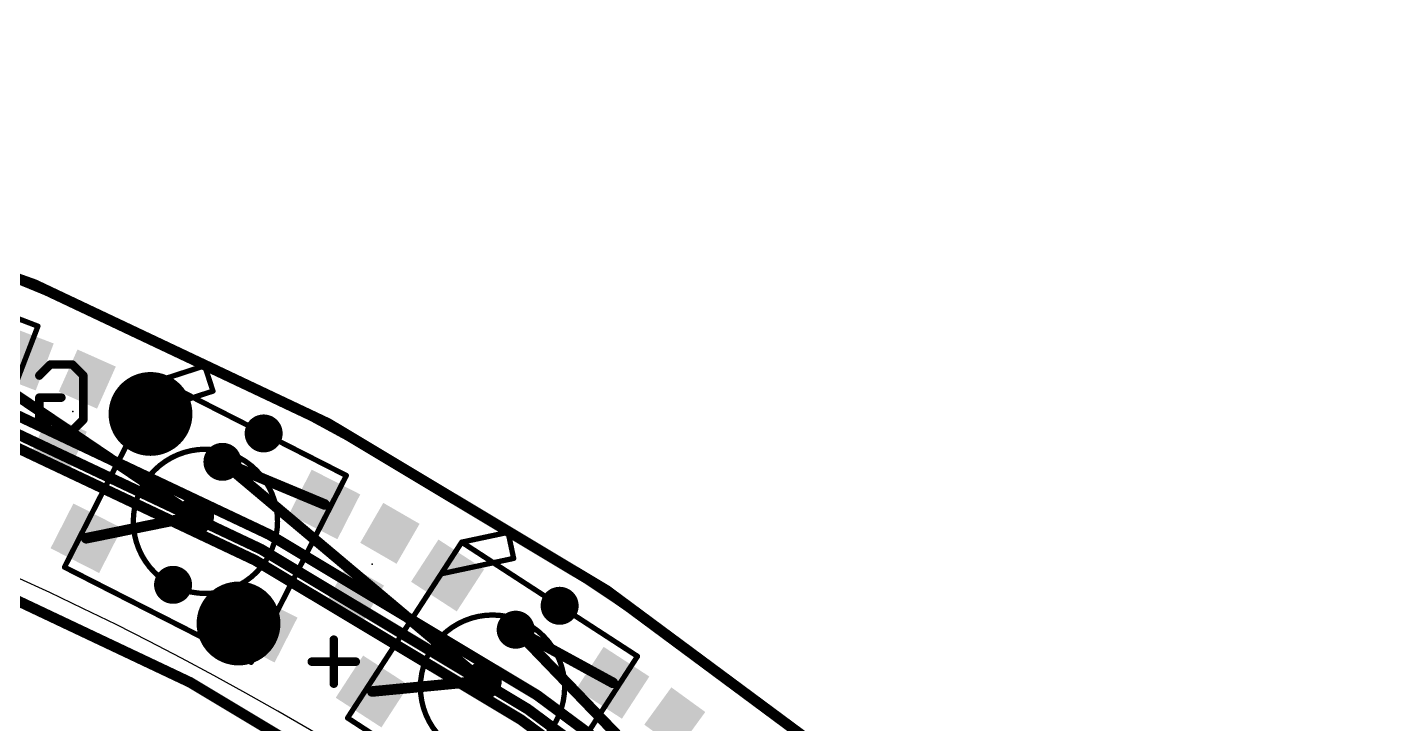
# Model space of a CAD drawing. Extents: x -0.1 to 79.1, y -0.1 to 79.1.
# Drawn here: x 30.06 to 62.5, y 62.51 to 79.13 of the extents above; entities that cross this region are included whole.
import ezdxf

# ---------------------------------------------------------------- set-up
doc = ezdxf.new("R2010")
doc.units = 0
for name, color, linetype in [('1', 12, 'CONTINUOUS'), ('16', 132, 'CONTINUOUS'), ('18', 110, 'CONTINUOUS'), ('20', 53, 'CONTINUOUS'), ('21', 40, 'CONTINUOUS'), ('22', 6, 'CONTINUOUS'), ('23', 53, 'CONTINUOUS'), ('24', 53, 'CONTINUOUS')]:
    doc.layers.add(name, color=color, linetype=linetype)

# ---------------------------------------------------------------- blocks, each defined once
blk = doc.blocks.new('RECT')
blk.add_solid([(-0.5, -0.5), (0.5, -0.5), (-0.5, 0.5), (0.5, 0.5)])
blk = doc.blocks.new('PIE')
at = {"const_width": 0.5}
blk.add_lwpolyline([(0, -0.25, 1), (0, 0.25, 1), (0, -0.25)], format="xyb", dxfattribs=at)
blk = doc.blocks.new('ROUNDV')
at = {"const_width": 0.5}
blk.add_lwpolyline([(0, -0.25, 1), (0, 0.25, 1), (0, -0.25)], format="xyb", dxfattribs=at)

msp = doc.modelspace()

# ---------------------------------------------------------------- linework, layer by layer
at = {"layer": '1'}
for points, const_width in [([(79, 0, 0.4142), (0, 79)], 0.254), ([(75.6, 0, 0.4142), (0, 75.6)], 0.254), ([(72, 0, 0.4142), (0, 72)], 0.254), ([(72, 0, 0.4142), (0, 72)], 0.254), ([(34.7411, 68.8158, 1), (34.6922, 68.6986)], 0.127), ([(37.1287, 67.6822, 1), (37.1776, 67.7994)], 0.127), ([(34.0758, 67.4006, 1), (34.0505, 67.525)], 0.127), ([(31.4545, 66.9964, 1), (31.4799, 66.872)], 0.127), ([(41.744, 64.8074, 1), (41.6831, 64.6959)], 0.127), ([(40.9344, 63.4695, 1), (40.9222, 63.5959)], 0.127), ([(44, 63.4304, 1), (44.0609, 63.5419)], 0.127), ([(38.2853, 63.3415, 1), (38.2975, 63.2151)], 0.127)]:
    msp.add_lwpolyline(points, format="xyb", dxfattribs=dict(at, const_width=const_width))
at = {"layer": '1', "const_width": 0.254}
for points in [[(37.1531, 67.7408), (34.7167, 68.7572)], [(34.0631, 67.4628), (31.4672, 66.9342)], [(44.0304, 63.4861), (41.7136, 64.7516)], [(40.9283, 63.5327), (38.2914, 63.2783)]]:
    msp.add_lwpolyline(points, dxfattribs=at)
at = {"layer": '16'}
for points, const_width in [([(79, 0, 0.4142), (0, 79)], 0.254), ([(76, 0, 0.4142), (0, 76)], 0.254), ([(75.3, 0, 0.4142), (0, 75.3)], 0.254), ([(72, 0, 0.4142), (0, 72)], 0.254), ([(34.7576, 68.8058, 1), (34.6758, 68.7086)], 0.127), ([(34.0276, 67.4102, 1), (34.0987, 67.5154)], 0.127), ([(41.7593, 64.7957, 1), (41.6679, 64.7076)], 0.127), ([(40.8874, 63.4841, 1), (40.9692, 63.5813)], 0.127)]:
    msp.add_lwpolyline(points, format="xyb", dxfattribs=dict(at, const_width=const_width))
at = {"layer": '16', "const_width": 0.254}
for points in [[(27.3394, 72.0094), (34.0631, 67.4628)], [(34.7167, 68.7572), (40.9283, 63.5327)], [(41.7136, 64.7516), (47.3451, 58.9065)]]:
    msp.add_lwpolyline(points, dxfattribs=at)
at = {"layer": '20'}
for radius in [78.85, 72.4]:
    msp.add_arc((0, 0), radius, 0, 90, dxfattribs=at)
at = {"layer": '21', "const_width": 0.127}
for points in [[(26.4857, 73.4624), (30.3134, 71.993)], [(30.3134, 71.993), (28.5216, 67.3251)], [(34.2936, 71.0496), (33.2176, 70.7)], [(34.4903, 70.4444), (34.2936, 71.0496)], [(32.809, 69.8981), (33.2176, 70.7)], [(33.2176, 70.7), (34.0195, 70.2914)], [(34.0195, 70.2914), (34.4903, 70.4444)], [(32.809, 69.8981), (34.0195, 70.2914)], [(34.0195, 70.2914), (37.6727, 68.43)], [(30.9477, 66.245), (32.809, 69.8981)], [(37.6727, 68.43), (35.4027, 63.975)], [(39.9357, 66.0857), (40.4258, 66.8405)], [(41.5325, 67.0757), (40.4258, 66.8405)], [(40.4258, 66.8405), (41.1806, 66.3503)], [(41.6648, 66.4532), (41.5325, 67.0757)], [(41.1806, 66.3503), (41.6648, 66.4532)], [(35.4027, 63.975), (30.9477, 66.245)], [(39.9357, 66.0857), (41.1806, 66.3503)], [(41.1806, 66.3503), (44.6192, 64.1173)], [(37.7026, 62.6472), (39.9357, 66.0857)], [(44.6192, 64.1173), (41.896, 59.924)], [(41.896, 59.924), (37.7026, 62.6472)]]:
    msp.add_lwpolyline(points, dxfattribs=at)
at = {"layer": '21'}
for points, const_width in [([(30.343, 71.9817, 1), (30.2838, 72.0044)], 0.0635), ([(30.302, 71.9634, 1), (30.3248, 72.0227)], 0.0635), ([(34.3238, 71.0594, 1), (34.2634, 71.0398)], 0.0635), ([(34.3034, 71.0194, 1), (34.2838, 71.0798)], 0.0635), ([(33.232, 70.7283, 1), (33.2032, 70.6717)], 0.0635), ([(33.2078, 70.7302, 1), (33.2274, 70.6698)], 0.0635), ([(33.2459, 70.6856, 1), (33.1893, 70.7144)], 0.0635), ([(34.4601, 70.4346, 1), (34.5205, 70.4542)], 0.0635), ([(34.5001, 70.4142, 1), (34.4805, 70.4746)], 0.0635), ([(34.0339, 70.3197, 1), (34.0051, 70.2631)], 0.0635), ([(34.0097, 70.3216, 1), (34.0293, 70.2612)], 0.0635), ([(34.0051, 70.2631, 1), (34.0339, 70.3197)], 0.0635), ([(34.0293, 70.2612, 1), (34.0097, 70.3216)], 0.0635), ([(32.7992, 69.9283, 1), (32.8188, 69.8679)], 0.0635), ([(32.7807, 69.9125, 1), (32.8373, 69.8837)], 0.0635), ([(32.8373, 69.8837, 1), (32.7807, 69.9125)], 0.0635), ([(34.3102, 65.617, 1), (34.3102, 69.058, 1), (34.3102, 65.617)], 0.127), ([(37.7009, 68.4156, 1), (37.6444, 68.4445)], 0.0635), ([(37.6582, 68.4018, 1), (37.6871, 68.4583)], 0.0635), ([(40.4431, 66.8671, 1), (40.4085, 66.8139)], 0.0635), ([(40.4192, 66.8716, 1), (40.4324, 66.8095)], 0.0635), ([(40.4525, 66.8232, 1), (40.3992, 66.8578)], 0.0635), ([(41.5635, 67.0823, 1), (41.5014, 67.0691)], 0.0635), ([(41.5391, 67.0447, 1), (41.5259, 67.1068)], 0.0635), ([(41.6714, 66.4222, 1), (41.6582, 66.4843)], 0.0635), ([(30.9621, 66.2733, 1), (30.9333, 66.2167)], 0.0635), ([(30.9194, 66.2594, 1), (30.976, 66.2306)], 0.0635), ([(41.1979, 66.377, 1), (41.1633, 66.3237)], 0.0635), ([(41.174, 66.3814, 1), (41.1872, 66.3193)], 0.0635), ([(41.1633, 66.3237, 1), (41.1979, 66.377)], 0.0635), ([(41.1872, 66.3193, 1), (41.174, 66.3814)], 0.0635), ([(41.6337, 66.4466, 1), (41.6958, 66.4599)], 0.0635), ([(39.909, 66.103, 1), (39.9623, 66.0684)], 0.0635), ([(39.9291, 66.1168, 1), (39.9423, 66.0547)], 0.0635), ([(39.9623, 66.0684, 1), (39.909, 66.103)], 0.0635), ([(41.1609, 61.6618, 1), (41.1609, 65.1027, 1), (41.1609, 61.6618)], 0.127), ([(35.3744, 63.9894, 1), (35.431, 63.9606)], 0.0635), ([(35.3883, 63.9467, 1), (35.4171, 64.0033)], 0.0635), ([(44.6458, 64.1, 1), (44.5926, 64.1346)], 0.0635), ([(44.6019, 64.0907, 1), (44.6365, 64.1439)], 0.0635), ([(37.7199, 62.6738, 1), (37.6853, 62.6205)], 0.0635), ([(37.676, 62.6645, 1), (37.7293, 62.6299)], 0.0635)]:
    msp.add_lwpolyline(points, format="xyb", dxfattribs=dict(at, const_width=const_width))
at = {"layer": '22', "const_width": 0.2032}
for points in [[(30.3476, 70.8151), (30.6103, 71.0777)], [(30.6103, 71.0777), (31.1357, 71.0777)], [(31.1357, 71.0777), (31.3984, 70.8151)], [(31.3984, 70.8151), (31.3984, 69.7643)], [(30.3476, 69.7643), (30.3476, 70.2897)], [(30.3476, 70.2897), (30.873, 70.2897)], [(30.6103, 69.5016), (30.3476, 69.7643)], [(31.3984, 69.7643), (31.1357, 69.5016)], [(31.1357, 69.5016), (30.6103, 69.5016)], [(37.373, 64.5151), (37.373, 63.4643)], [(37.8984, 63.9897), (36.8476, 63.9897)]]:
    msp.add_lwpolyline(points, dxfattribs=at)
at = {"layer": '22', "const_width": 0.1016}
for points in [[(30.6103, 71.1285, 1), (30.6103, 71.0269)], [(30.6462, 71.0418, 1), (30.5744, 71.1137)], [(31.1716, 71.1137, 1), (31.0998, 71.0418)], [(31.1357, 71.0269, 1), (31.1357, 71.1285)], [(30.3117, 70.851, 1), (30.3836, 70.7791)], [(31.4492, 70.8151, 1), (31.3476, 70.8151)], [(31.3625, 70.7791, 1), (31.4343, 70.851)], [(30.3984, 70.2897, 1), (30.2968, 70.2897)], [(30.3476, 70.3405, 1), (30.3476, 70.2389)], [(30.873, 70.2389, 1), (30.873, 70.3405)], [(30.3836, 69.8002, 1), (30.3117, 69.7284)], [(30.2968, 69.7643, 1), (30.3984, 69.7643)], [(31.3476, 69.7643, 1), (31.4492, 69.7643)], [(31.4343, 69.7284, 1), (31.3625, 69.8002)], [(30.6103, 69.5524, 1), (30.6103, 69.4508)], [(30.5744, 69.4657, 1), (30.6462, 69.5375)], [(31.0998, 69.5375, 1), (31.1716, 69.4657)], [(31.1357, 69.4508, 1), (31.1357, 69.5524)], [(37.4238, 64.5151, 1), (37.3222, 64.5151)], [(36.8476, 64.0405, 1), (36.8476, 63.9389)], [(37.8984, 63.9389, 1), (37.8984, 64.0405)], [(37.3222, 63.4643, 1), (37.4238, 63.4643)]]:
    msp.add_lwpolyline(points, format="xyb", dxfattribs=at)
at = {"layer": '23'}
for p in [(31.1457, 69.9544), (34.3102, 67.3375), (38.2873, 66.3156), (41.1609, 63.3822)]:
    msp.add_point(p, dxfattribs=at)
at = {"layer": '24'}
for p in [(33, 69.9), (35.1, 64.9)]:
    msp.add_point(p, dxfattribs=at)

# ---------------------------------------------------------------- block references
at = {"layer": '1', "xscale": 1.3, "yscale": 1.2}
for p, rotation in [((29.8688, 71.2533), 159), ((32.9654, 69.8745), 153), ((37.1531, 67.7408), 153), ((31.4672, 66.9342), 153), ((40.0887, 66.0459), 147), ((35.6549, 64.8005), 153), ((44.0304, 63.4861), 147), ((38.2914, 63.2783), 147)]:
    msp.add_blockref('RECT', p, dxfattribs=dict(at, rotation=rotation))
at = {"layer": '1', "xscale": 1.1}
for p, rotation in [((31.4914, 70.7309), 66), ((30.8, 69.1779), 66), ((38.7123, 67.0517), 60), ((37.8623, 65.5795), 60), ((45.5091, 62.6379), 54)]:
    msp.add_blockref('RECT', p, dxfattribs=dict(at, rotation=rotation))
at = {"layer": '16', "xscale": 2, "yscale": 2}
for p in [(33, 69.9), (35.1, 64.9)]:
    msp.add_blockref('PIE', p, dxfattribs=at)
at = {"layer": '18', "xscale": 0.9064, "yscale": 0.9064}
for p in [(35.6999, 69.4346), (35.6999, 69.4346), (34.7167, 68.7572), (34.7167, 68.7572), (34.0631, 67.4628), (34.0631, 67.4628), (33.5384, 65.8228), (33.5384, 65.8228), (42.7622, 65.3226), (42.7622, 65.3226), (41.7136, 64.7516), (41.7136, 64.7516), (40.9283, 63.5327), (40.9283, 63.5327)]:
    msp.add_blockref('ROUNDV', p, dxfattribs=at)

doc.saveas('drawing.dxf')
